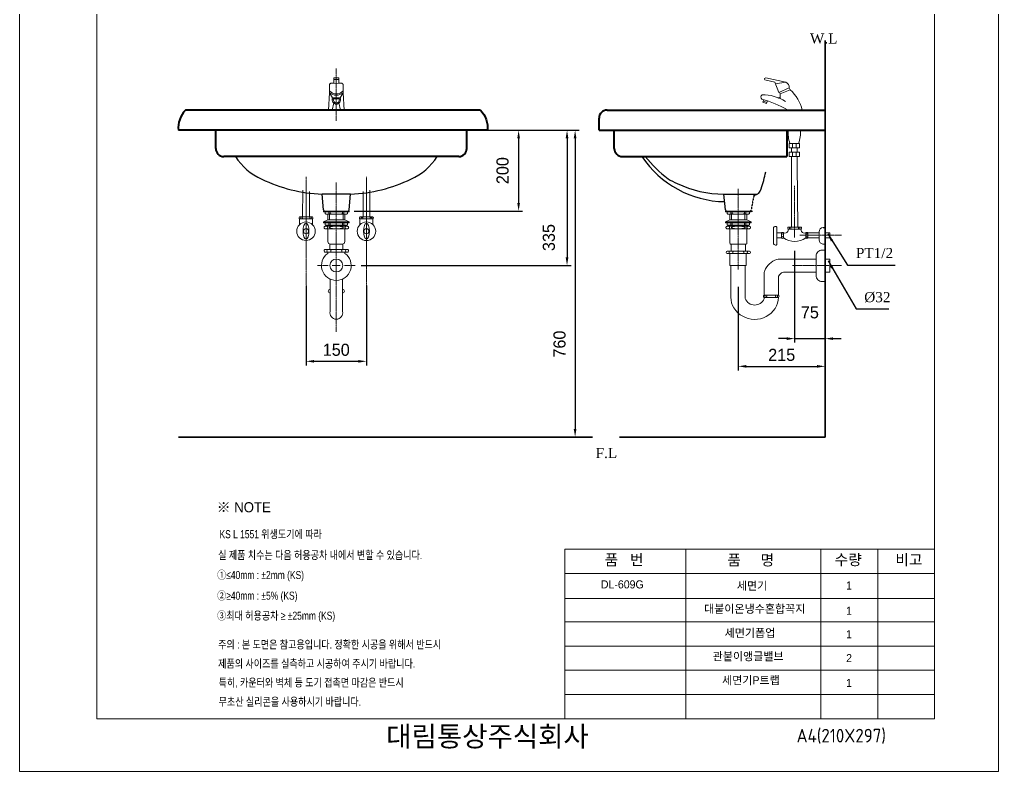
# Model space of a CAD drawing. Header units: millimetres. Extents: x 9033 to 25278, y 315 to 3859.
# Drawn here: x 16325 to 18750, y 349 to 2211 of the extents above; entities that cross this region are included whole.
import ezdxf

# ---------------------------------------------------------------- set-up
doc = ezdxf.new("R2010")
doc.units = ezdxf.units.MM
doc.header["$LTSCALE"] = 0.1
doc.linetypes.add('CENTER', pattern=[50.8, 31.75, -6.35, 6.35, -6.35])
doc.linetypes.add('HIDDEN', pattern=[9.525, 6.35, -3.175])
for name, color, linetype in [('2', 2, 'HIDDEN'), ('IN', 221, 'HIDDEN'), ('LINE', 7, 'Continuous')]:
    doc.layers.add(name, color=color, linetype=linetype)
for name, color, linetype, lineweight in [('AM_6', 2, 'Continuous', 30), ('CEN', 1, 'CENTER', 5), ('DIM', 3, 'Continuous', 15), ('OUTLINE', 11, 'Continuous', 40), ('Y', 235, 'Continuous', 35), ('YA', 160, 'Continuous', 15)]:
    doc.layers.add(name, color=color, linetype=linetype, lineweight=lineweight)
doc.styles.add('h', font='', dxfattribs={"height": 30})
doc.styles.add('MtXpl_', font='')
doc.styles.get("Standard").update_dxf_attribs({"font": 'isocp.shx', "bigfont": 'whgtxt.shx'})
doc.styles.add('STYLE2', font='dutch.ttf', dxfattribs={"height": 25})
doc.styles.add('굴림', font='', dxfattribs={"height": 3.2})
doc.styles.add('스타일1', font='txt.shx', dxfattribs={"bigfont": 'ghs.shx'})
doc.styles.add('한글', font='', dxfattribs={"height": 25})
doc.styles.get('h').set_extended_font_data('Haansoft Batang')
doc.styles.get('MtXpl_').set_extended_font_data('Gulim')
doc.styles.get('굴림').set_extended_font_data('Gulim')
doc.styles.get('한글').set_extended_font_data('Batang')
doc.dimstyles.new('SERIM', dxfattribs={"dimscale": 10, "dimtxt": 3, "dimasz": 2, "dimexe": 1, "dimexo": 1.5, "dimgap": 1, "dimtad": 1, "dimtoh": 1, "dimdec": 0, "dimdsep": 46, "dimtxsty": 'h', "dimcen": -0.3, "dimclrt": 2, "dimadec": 0, "dimazin": 0, "dimtfac": 1, "dimtdec": 0, "dimtmove": 1, "dimatfit": 3, "dimfxl": 0, "dimtolj": 1, "dimtzin": 0, "dimarcsym": 0})

# ---------------------------------------------------------------- blocks, each defined once
blk = doc.blocks.new('*D71')
at = {"layer": 'Defpoints', "color": 0}
for p in [(17034.6, 1567.7), (17184.2, 1567.7), (17184.2, 1364.6)]:
    blk.add_point(p, dxfattribs=at)
at = {"layer": 'DIM', "color": 0, "lineweight": -2}
for p, q in [((17034.6, 1552.7), (17034.6, 1354.6)), ((17184.2, 1552.7), (17184.2, 1354.6)), ((17054.6, 1364.6), (17164.2, 1364.6))]:
    blk.add_line(p, q, dxfattribs=at)
at = {"layer": 'DIM', "color": 0}
for points in [[(17054.6, 1367.9), (17054.6, 1361.3), (17034.6, 1364.6)], [(17164.2, 1367.9), (17164.2, 1361.3), (17184.2, 1364.6)]]:
    blk.add_solid(points, dxfattribs=at)
at = {"layer": 'DIM', "color": 0, "insert": (17109.4, 1393), "char_height": 30, "attachment_point": 5, "style": 'h'}
blk.add_mtext('\\A1;150', dxfattribs=at)
blk = doc.blocks.new('*D74')
at = {"layer": 'Defpoints', "color": 0}
for p in [(18320.7, 1921.9), (18105.7, 1564.1), (18320.7, 1352.1)]:
    blk.add_point(p, dxfattribs=at)
at = {"layer": 'DIM', "color": 0, "lineweight": -2}
for p, q in [((18105.7, 1549.1), (18105.7, 1342.1)), ((18125.7, 1352.1), (18300.7, 1352.1))]:
    blk.add_line(p, q, dxfattribs=at)
at = {"layer": 'DIM', "color": 0}
for points in [[(18125.7, 1355.5), (18125.7, 1348.8), (18105.7, 1352.1)], [(18300.7, 1355.5), (18300.7, 1348.8), (18320.7, 1352.1)]]:
    blk.add_solid(points, dxfattribs=at)
at = {"layer": 'DIM', "color": 0, "insert": (18213.2, 1380.4), "char_height": 30, "attachment_point": 5, "style": 'h'}
blk.add_mtext('\\A1;215', dxfattribs=at)
blk = doc.blocks.new('*D75')
at = {"layer": 'Defpoints', "color": 0}
for p in [(18320.7, 1682.7), (18245.3, 1653.1), (18320.7, 1420.8)]:
    blk.add_point(p, dxfattribs=at)
at = {"layer": 'DIM', "color": 0, "lineweight": -2}
for p, q in [((18245.3, 1638.1), (18245.3, 1410.8)), ((18225.3, 1420.8), (18205.3, 1420.8)), ((18245.3, 1420.8), (18320.7, 1420.8)), ((18340.7, 1420.8), (18360.7, 1420.8))]:
    blk.add_line(p, q, dxfattribs=at)
at = {"layer": 'DIM', "color": 0}
for points in [[(18225.3, 1424.1), (18225.3, 1417.4), (18245.3, 1420.8)], [(18340.7, 1424.1), (18340.7, 1417.4), (18320.7, 1420.8)]]:
    blk.add_solid(points, dxfattribs=at)
at = {"layer": 'DIM', "color": 0, "insert": (18283, 1485.8), "char_height": 30, "attachment_point": 5, "style": 'h'}
blk.add_mtext('\\A1;75', dxfattribs=at)
blk = doc.blocks.new('*D80')
at = {"layer": 'Defpoints', "color": 0}
for p in [(17432.9, 1936.9), (17138.5, 1736.9), (17561.3, 1736.9)]:
    blk.add_point(p, dxfattribs=at)
at = {"layer": 'DIM', "color": 0, "lineweight": -2}
for p, q in [((17447.9, 1936.9), (17571.3, 1936.9)), ((17561.3, 1916.9), (17561.3, 1756.9)), ((17153.5, 1736.9), (17571.3, 1736.9))]:
    blk.add_line(p, q, dxfattribs=at)
at = {"layer": 'DIM', "color": 0}
for points in [[(17557.9, 1916.9), (17564.6, 1916.9), (17561.3, 1936.9)], [(17557.9, 1756.9), (17564.6, 1756.9), (17561.3, 1736.9)]]:
    blk.add_solid(points, dxfattribs=at)
at = {"layer": 'DIM', "color": 0, "insert": (17521.6, 1836.9), "char_height": 30, "attachment_point": 5, "rotation": 90, "style": 'h'}
blk.add_mtext('\\A1;200', dxfattribs=at)
blk = doc.blocks.new('*D81')
at = {"layer": 'Defpoints', "color": 0}
for p in [(17432.9, 1936.9), (17156.5, 1601.9), (17681.3, 1601.9)]:
    blk.add_point(p, dxfattribs=at)
at = {"layer": 'DIM', "color": 0, "lineweight": -2}
for p, q in [((17447.9, 1936.9), (17691.3, 1936.9)), ((17681.3, 1916.9), (17681.3, 1621.9)), ((17171.5, 1601.9), (17691.3, 1601.9))]:
    blk.add_line(p, q, dxfattribs=at)
at = {"layer": 'DIM', "color": 0}
for points in [[(17677.9, 1916.9), (17684.6, 1916.9), (17681.3, 1936.9)], [(17677.9, 1621.9), (17684.6, 1621.9), (17681.3, 1601.9)]]:
    blk.add_solid(points, dxfattribs=at)
at = {"layer": 'DIM', "color": 0, "insert": (17636.3, 1671.1), "char_height": 30, "attachment_point": 5, "rotation": 90, "style": 'h'}
blk.add_mtext('\\A1;335', dxfattribs=at)
blk = doc.blocks.new('*D82')
at = {"layer": 'Defpoints', "color": 0}
for p in [(17432.9, 1936.9), (16718.2, 1176.9), (17701.3, 1176.9)]:
    blk.add_point(p, dxfattribs=at)
at = {"layer": 'DIM', "color": 0, "lineweight": -2}
for p, q in [((17447.9, 1936.9), (17711.3, 1936.9)), ((17701.3, 1916.9), (17701.3, 1196.9))]:
    blk.add_line(p, q, dxfattribs=at)
at = {"layer": 'DIM', "color": 0}
for points in [[(17697.9, 1916.9), (17704.6, 1916.9), (17701.3, 1936.9)], [(17697.9, 1196.9), (17704.6, 1196.9), (17701.3, 1176.9)]]:
    blk.add_solid(points, dxfattribs=at)
at = {"layer": 'DIM', "color": 0, "insert": (17662.8, 1407.2), "char_height": 30, "attachment_point": 5, "rotation": 90, "style": 'h'}
blk.add_mtext('\\A1;760', dxfattribs=at)

msp = doc.modelspace()

# ---------------------------------------------------------------- linework, layer by layer
msp.add_line((18315.9, 1695.7), (18320.7, 1695.7))
at = {"layer": 'CEN', "color": 0}
for p, q in [((17109.6, 1960), (17109.6, 2090.3)), ((17034.5, 1622), (17034.7, 1821.6)), ((17184.2, 1621.9), (17184.2, 1821.5)), ((17034.6, 1437.3), (17034.6, 1807.7)), ((17109.6, 1437.3), (17109.6, 1807.7)), ((17184.2, 1429.6), (17184.2, 1800.1)), ((18245.3, 1799.3), (18245.3, 1671.4)), ((18105.7, 1591.7), (18105.7, 1792.2)), ((18257.8, 1676.7), (18361, 1676.7)), ((17109.6, 1629.9), (17109.6, 1656.8)), ((17089.6, 1601.9), (17062.8, 1601.9)), ((17099.6, 1601.9), (17119.6, 1601.9)), ((17109.6, 1599.9), (17109.6, 1619.9)), ((17129.6, 1601.9), (17156.5, 1601.9)), ((17109.6, 1589.9), (17109.6, 1563.1))]:
    msp.add_line(p, q, dxfattribs=at)
msp.add_lwpolyline([(18240.3, 1601.9), (18361.9, 1601.9)], dxfattribs=at)
at = {"layer": 'DIM', "color": 0}
for p, q in [((17675.6, 899.3), (18592.1, 899.3)), ((17975.8, 899.3), (17975.8, 479.3)), ((18310, 899.3), (18310, 479.3)), ((18451, 899.3), (18451, 479.3)), ((17675.6, 839.3), (18592.1, 839.3)), ((17675.6, 777.5), (18592.1, 777.5)), ((17675.6, 719.3), (18592.1, 719.3)), ((17675.6, 659.3), (18592.1, 659.3)), ((17675.6, 599.3), (18592.1, 599.3))]:
    msp.add_line(p, q, dxfattribs=at)
at = {"layer": 'IN', "color": 0}
msp.add_arc((18865, 1616.7), 737.8, 167.5711, 170.4112, dxfattribs=at)
at = {"layer": 'LINE', "color": 0}
for p, q in [((17077.8, 1739.6), (17074.3, 1778.9)), ((17141.4, 1739.6), (17145, 1778.9)), ((18073.9, 1739.6), (18069.7, 1778.9)), ((18069.7, 1778.9), (18153.4, 1778.9)), ((17080.8, 1736.9), (17138.5, 1736.9)), ((18131, 1736.9), (18141, 1736.9))]:
    msp.add_line(p, q, dxfattribs=at)
at = {"layer": 'LINE'}
msp.add_line((17145, 1778.9), (17074.3, 1778.9), dxfattribs=at)
at = {"layer": 'LINE', "color": 0}
for centre, radius, start, end in [((16985.7, 1953.1), 150, 212.7843, 245.9595), ((17233.5, 1953.1), 150, 294.0405, 327.2157), ((18075.5, 2010.4), 250.3, 213.5869, 269.1236), ((18130.7, 2079.7), 329.7, 219.0677, 232.85), ((17582.3, 1969), 606.7, 343.0574, 347.1125), ((17086.4, 2147), 368.3, 243.9388, 268.1026), ((17132.8, 2147), 368.3, 271.8974, 296.0612), ((18007.3, 1934.7), 140, 237.2636, 247.6973), ((18070.1, 2047.8), 268.9, 244.4729, 269.9154), ((18141.1, 1797.4), 22.2, 278.8236, 346.3072), ((17080.8, 1739.9), 3, 186.3402, 270), ((17138.5, 1739.9), 3, 270, 353.6598), ((18076.9, 1739.9), 3, 186.3402, 270), ((18134.5, 1739.9), 3, 270, 353.6598)]:
    msp.add_arc(centre, radius, start, end, dxfattribs=at)
at = {"layer": 'OUTLINE', "color": 0}
for p, q in [((17466.8, 1986.9), (16735.6, 1986.9)), ((17760.5, 1936.9), (17760.5, 1966.9)), ((17780.5, 1986.9), (18320.7, 1986.9)), ((17484.1, 1936.9), (16718.2, 1936.9)), ((16810.7, 1891.9), (16810.7, 1936.9)), ((17432.9, 1891.9), (17432.9, 1936.9)), ((17760.5, 1936.9), (18320.7, 1936.9)), ((17798.4, 1891.9), (17798.4, 1936.9)), ((18225.5, 1936.9), (18225.5, 1871.9)), ((17412.9, 1871.9), (16830.7, 1871.9)), ((17818.4, 1871.9), (18225.5, 1871.9))]:
    msp.add_line(p, q, dxfattribs=at)
for points in [[(16735.6, 1986.9, 0.217742), (16718.2, 1936.9, 0.217742)], [(17466.8, 1986.9, -0.217742), (17484.1, 1936.9, -0.217742)]]:
    msp.add_lwpolyline(points, format="xyb", dxfattribs=at)
for centre, start, end in [((17780.5, 1966.9), 90, 180), ((16830.7, 1891.9), 180, 270), ((17412.9, 1891.9), 270, 0), ((17818.4, 1891.9), 180, 270)]:
    msp.add_arc(centre, 20, start, end, dxfattribs=at)
at = {"layer": 'Y', "color": 0}
for p, q in [((18320.7, 1176.9), (18320.7, 2158.9)), ((17744.7, 1176.9), (16718.2, 1176.9)), ((18320.7, 1176.9), (17811.6, 1176.9))]:
    msp.add_line(p, q, dxfattribs=at)
at = {"layer": 'YA', "color": 7}
for p, q in [((18592.1, 3659.3), (18592.1, 479.3)), ((16516.1, 479.3), (16516.1, 2589.1)), ((17675.6, 479.3), (17675.6, 899.3)), ((16516.1, 757.8), (16516.1, 671.3)), ((17675.6, 539.3), (18592.1, 539.3)), ((16516.1, 479.3), (18592.1, 479.3))]:
    msp.add_line(p, q, dxfattribs=at)
at = {"layer": 'YA', "color": 0}
for p, q in [((17103.5, 2065.9), (17103.5, 2053.1)), ((17115.8, 2062.9), (17103.5, 2062.9)), ((17114.8, 2066.9), (17104.5, 2066.9)), ((17115.8, 2053.1), (17115.8, 2065.9)), ((17093, 2050.2), (17093, 2029.9)), ((17126.2, 2029.9), (17126.2, 2050.2)), ((18231.8, 2041.8), (18234.4, 2037.3)), ((17093, 2029.9), (17090.2, 1986.9)), ((17100.1, 2017), (17093, 2029.9)), ((17119.1, 2017), (17100.1, 2017)), ((17117.2, 2014.5), (17102.1, 2014.5)), ((17119.1, 2017), (17126.2, 2029.9)), ((17126.2, 2029.9), (17129.1, 1986.9)), ((18207.7, 2030.9), (18209.8, 2027.1)), ((17099.2, 1986.9), (17103, 2004.6)), ((17120.1, 1986.9), (17116.2, 2004.6)), ((18167.8, 2009), (18176.8, 2005.9)), ((18237.3, 1893.5), (18237.3, 1882.3)), ((18239.6, 1904), (18239.6, 1893.5)), ((18248.9, 1904), (18248.9, 1893.5)), ((18251.3, 1893.5), (18251.3, 1882.3)), ((18237.3, 1871.7), (18237.3, 1850.9)), ((18239.6, 1882.3), (18239.6, 1871.7)), ((18248.9, 1882.3), (18248.9, 1871.7)), ((18251.3, 1871.7), (18251.3, 1850.9)), ((18237.8, 1696.9), (18237.3, 1850.9)), ((18252.8, 1696.9), (18251.3, 1850.9)), ((18320.7, 1826), (18320.7, 1711.1)), ((17026.1, 1722.3), (17026.2, 1788.7)), ((17043, 1722.3), (17043.1, 1785.1)), ((17175.8, 1722.2), (17175.8, 1785.1)), ((17192.7, 1722.2), (17192.7, 1788.7)), ((17050.6, 1722.3), (17018.6, 1722.3)), ((17134.3, 1729.3), (17085, 1729.3)), ((17088.7, 1729.3), (17088.7, 1714.9)), ((17091.1, 1734.9), (17091.1, 1729.5)), ((17093, 1729.7), (17093, 1714.9)), ((17094.3, 1729.9), (17094.3, 1734.9)), ((17124.9, 1729.9), (17124.9, 1734.9)), ((17126.3, 1729.7), (17126.3, 1714.9)), ((17128.2, 1734.9), (17128.2, 1729.5)), ((17130.6, 1729.3), (17130.6, 1714.9)), ((17168.2, 1722.2), (17200.2, 1722.2)), ((18080.9, 1729.3), (18130.2, 1729.3)), ((18084.6, 1729.3), (18084.6, 1714.9)), ((18087, 1734.9), (18087, 1729.5)), ((18088.9, 1729.7), (18088.9, 1714.9)), ((18090.2, 1729.9), (18090.2, 1734.9)), ((18120.8, 1729.9), (18120.8, 1734.9)), ((18122.2, 1729.7), (18122.2, 1714.9)), ((18124.1, 1734.9), (18124.1, 1729.5)), ((18126.5, 1729.3), (18126.5, 1714.9)), ((17018.6, 1717.5), (17050.6, 1717.5)), ((17134.3, 1701.7), (17085, 1701.7)), ((17088.7, 1701.7), (17088.7, 1699.2)), ((17091.1, 1707.4), (17091.1, 1702)), ((17093, 1701.7), (17093, 1699.2)), ((17094.3, 1702.4), (17094.3, 1707.4)), ((17124.9, 1702.4), (17124.9, 1707.4)), ((17126.3, 1701.7), (17126.3, 1699.2)), ((17128.2, 1707.4), (17128.2, 1702)), ((17130.6, 1701.7), (17130.6, 1699.2)), ((17200.2, 1717.4), (17168.2, 1717.4)), ((18080.9, 1701.7), (18130.2, 1701.7)), ((18084.6, 1701.7), (18084.6, 1699.2)), ((18087, 1707.4), (18087, 1702)), ((18088.9, 1701.7), (18088.9, 1699.2)), ((18090.2, 1702.4), (18090.2, 1707.4)), ((18120.8, 1702.4), (18120.8, 1707.4)), ((18122.2, 1701.7), (18122.2, 1699.2)), ((18124.1, 1707.4), (18124.1, 1702)), ((18126.5, 1701.7), (18126.5, 1699.2)), ((18320.7, 1665.1), (18320.7, 1705.7)), ((17088.6, 1661), (17088.6, 1692.8)), ((17130.6, 1692.8), (17130.6, 1661)), ((18084.5, 1693), (18084.5, 1657)), ((18127, 1693), (18127, 1671.9)), ((18212.7, 1682.7), (18201.4, 1682.7)), ((18272.8, 1682.7), (18305.9, 1682.7)), ((18305.9, 1665.1), (18305.9, 1685.7)), ((18320.7, 1682.7), (18332.5, 1682.7)), ((18332.5, 1670.5), (18332.5, 1682.7)), ((17125.8, 1655), (17093.4, 1655)), ((17093.4, 1655), (17093.4, 1641.2)), ((17125.8, 1655), (17125.8, 1641.2)), ((18086.5, 1655), (18125, 1655)), ((18088.3, 1655), (18088.3, 1637.3)), ((18127, 1657), (18127, 1671.9)), ((18201.4, 1670.6), (18212.7, 1670.6)), ((18272.8, 1670.5), (18305.9, 1670.5)), ((18320.7, 1655.1), (18315.2, 1655.1)), ((18320.7, 1670.5), (18332.5, 1670.5)), ((18320.7, 1572.3), (18320.7, 1650.1)), ((18332.5, 1585.4), (18332.5, 1617.8)), ((18169.4, 1528.3), (18204.9, 1528.3))]:
    msp.add_line(p, q, dxfattribs=at)
msp.add_lwpolyline([(16324.7, 348.8), (18750.2, 348.8), (18750.2, 3779.2), (16324.7, 3779.2)], close=True, dxfattribs=at)
for points in [[(18197.5, 2052.1), (18223.5, 2056.1), (18173.7, 2066.5, 0.622672), (18171.2, 2061.7), (18196, 2056.3), (18205.8, 2030.1), (18231.8, 2041.8, 0.283386), (18223.5, 2056.1)], [(18227.2, 1987.1, 0.072721), (18164.3, 2013.7, -0.58938), (18164.8, 2024.6, -0.158922), (18222.2, 2007.8)], [(18264.2, 1986.9, 0.137946), (18234.4, 2037.3), (18209.8, 2027.1), (18209.3, 2015.2)], [(17018.6, 1703.6), (17018.6, 1717.5, -0.469828), (17018.6, 1722.3)], [(17050.6, 1703.5), (17050.6, 1717.5, 0.469828), (17050.6, 1722.3)], [(17082, 1734.9), (17082, 1730.7), (17082, 1730.6), (17082, 1730.6), (17082, 1730.5), (17082.1, 1730.4), (17082.2, 1730.2), (17082.3, 1730.1), (17082.5, 1729.9), (17082.7, 1729.8), (17082.9, 1729.7), (17083.3, 1729.5), (17083.9, 1729.4), (17084.4, 1729.3), (17085, 1729.3, 0.046901), (17094.3, 1729.9, 0.022789), (17099.9, 1729.3)], [(17137.3, 1734.9), (17137.3, 1730.7), (17137.3, 1730.6), (17137.3, 1730.6), (17137.2, 1730.5), (17137.2, 1730.4), (17137.1, 1730.2), (17136.9, 1730.1), (17136.8, 1729.9), (17136.6, 1729.8), (17136.4, 1729.7), (17135.9, 1729.5), (17135.4, 1729.4), (17134.8, 1729.3), (17134.3, 1729.3, -0.046901), (17124.9, 1729.9, -0.022789), (17119.3, 1729.3)], [(17168.2, 1703.5), (17168.2, 1717.4, -0.469828), (17168.2, 1722.2)], [(17200.2, 1703.5), (17200.2, 1717.4, 0.469828), (17200.2, 1722.2)], [(18077.9, 1734.9), (18077.9, 1730.7), (18077.9, 1730.6), (18077.9, 1730.6), (18077.9, 1730.5), (18078, 1730.4), (18078.1, 1730.2), (18078.2, 1730.1), (18078.4, 1729.9), (18078.6, 1729.8), (18078.8, 1729.7), (18079.2, 1729.5), (18079.8, 1729.4), (18080.3, 1729.3), (18080.9, 1729.3, 0.046901), (18090.2, 1729.9, 0.022789), (18095.8, 1729.3)], [(18133.2, 1734.9), (18133.2, 1730.7), (18133.2, 1730.6), (18133.2, 1730.6), (18133.1, 1730.5), (18133.1, 1730.4), (18133, 1730.2), (18132.8, 1730.1), (18132.7, 1729.9), (18132.5, 1729.8), (18132.3, 1729.7), (18131.8, 1729.5), (18131.3, 1729.4), (18130.7, 1729.3), (18130.2, 1729.3, -0.046901), (18120.8, 1729.9, -0.022789), (18115.2, 1729.3)], [(17082, 1699.2), (17081.4, 1698.9), (17080.8, 1698.6), (17080.3, 1698.2), (17079.8, 1697.8), (17079.5, 1697.3), (17079.4, 1697.1), (17079.3, 1696.9), (17079.2, 1696.7), (17079.1, 1696.4), (17079.1, 1696.2), (17079.1, 1696), (17079.1, 1695.8), (17079.1, 1695.6), (17079.2, 1695.3), (17079.3, 1695.1), (17079.4, 1694.9), (17079.5, 1694.7), (17079.8, 1694.2), (17080.3, 1693.8), (17080.8, 1693.4), (17081.4, 1693.1), (17082, 1692.8), (17109.6, 1692.8, -0.019642), (17102.7, 1693.1, -0.053716), (17093.6, 1695), (17093.4, 1695.1), (17093.2, 1695.2), (17093.1, 1695.3), (17093, 1695.4), (17092.8, 1695.6), (17092.8, 1695.6), (17092.8, 1695.7), (17092.8, 1695.8), (17092.7, 1695.9), (17092.7, 1695.9), (17092.7, 1696), (17092.7, 1696.1), (17092.7, 1696.1), (17092.8, 1696.2), (17092.8, 1696.3), (17092.8, 1696.4), (17092.8, 1696.4), (17093, 1696.6), (17093.1, 1696.7), (17093.2, 1696.8), (17093.4, 1696.9), (17093.6, 1697, -0.029266), (17102.7, 1699, -0.019642), (17109.6, 1699.2), (17082, 1699.2)], [(17082, 1707.4), (17082, 1703.2), (17082, 1703.1), (17082, 1703), (17082, 1703), (17082.1, 1702.8), (17082.2, 1702.7), (17082.3, 1702.6), (17082.5, 1702.4), (17082.7, 1702.3), (17082.9, 1702.2), (17083.3, 1702), (17083.9, 1701.8), (17084.4, 1701.8), (17085, 1701.7, 0.046901), (17094.3, 1702.4, 0.022789), (17099.9, 1701.7)], [(17137.3, 1699.2), (17137.9, 1698.9), (17138.5, 1698.6), (17139, 1698.2), (17139.4, 1697.8), (17139.8, 1697.3), (17139.9, 1697.1), (17140, 1696.9), (17140.1, 1696.7), (17140.1, 1696.4), (17140.2, 1696.2), (17140.2, 1696), (17140.2, 1695.8), (17140.1, 1695.6), (17140.1, 1695.3), (17140, 1695.1), (17139.9, 1694.9), (17139.8, 1694.7), (17139.4, 1694.2), (17139, 1693.8), (17138.5, 1693.4), (17137.9, 1693.1), (17137.3, 1692.8), (17109.6, 1692.8, 0.019642), (17116.5, 1693.1, 0.053716), (17125.7, 1695), (17125.9, 1695.1), (17126, 1695.2), (17126.2, 1695.3), (17126.3, 1695.4), (17126.4, 1695.6), (17126.5, 1695.6), (17126.5, 1695.7), (17126.5, 1695.8), (17126.5, 1695.9), (17126.5, 1695.9), (17126.6, 1696), (17126.5, 1696.1), (17126.5, 1696.1), (17126.5, 1696.2), (17126.5, 1696.3), (17126.5, 1696.4), (17126.4, 1696.4), (17126.3, 1696.6), (17126.2, 1696.7), (17126, 1696.8), (17125.9, 1696.9), (17125.7, 1697, 0.029266), (17116.5, 1699, 0.019642), (17109.6, 1699.2), (17137.3, 1699.2)], [(17137.3, 1707.4), (17137.3, 1703.2), (17137.3, 1703.1), (17137.3, 1703), (17137.2, 1703), (17137.2, 1702.8), (17137.1, 1702.7), (17136.9, 1702.6), (17136.8, 1702.4), (17136.6, 1702.3), (17136.4, 1702.2), (17135.9, 1702), (17135.4, 1701.8), (17134.8, 1701.8), (17134.3, 1701.7, -0.046901), (17124.9, 1702.4, -0.022789), (17119.3, 1701.7)], [(18077.9, 1699.2), (18105.5, 1699.2, 0.019642), (18098.6, 1699, 0.029266), (18089.5, 1697), (18089.3, 1696.9), (18089.1, 1696.8), (18089, 1696.7), (18088.9, 1696.6), (18088.7, 1696.4), (18088.7, 1696.4), (18088.7, 1696.3), (18088.6, 1696.2), (18088.6, 1696.1), (18088.6, 1696.1), (18088.6, 1696), (18088.6, 1695.9), (18088.6, 1695.9), (18088.6, 1695.8), (18088.7, 1695.7), (18088.7, 1695.6), (18088.7, 1695.6), (18088.9, 1695.4), (18089, 1695.3), (18089.1, 1695.2), (18089.3, 1695.1), (18089.5, 1695, 0.053716), (18098.6, 1693.1, 0.039165), (18112.4, 1693.1, 0.053716), (18121.6, 1695), (18121.8, 1695.1), (18121.9, 1695.2), (18122.1, 1695.3), (18122.2, 1695.4), (18122.3, 1695.6), (18122.4, 1695.6), (18122.4, 1695.7), (18122.4, 1695.8), (18122.4, 1695.9), (18122.4, 1695.9), (18122.5, 1696), (18122.4, 1696.1), (18122.4, 1696.1), (18122.4, 1696.2), (18122.4, 1696.3), (18122.4, 1696.4), (18122.3, 1696.4), (18122.2, 1696.6), (18122.1, 1696.7), (18121.9, 1696.8), (18121.8, 1696.9), (18121.6, 1697, 0.029266), (18112.4, 1699, 0.019642), (18105.5, 1699.2), (18133.2, 1699.2), (18133.8, 1698.9), (18134.4, 1698.6), (18134.9, 1698.2), (18135.3, 1697.8), (18135.7, 1697.3), (18135.8, 1697.1), (18135.9, 1696.9), (18136, 1696.7), (18136, 1696.4), (18136.1, 1696.2), (18136.1, 1696), (18136.1, 1695.8), (18136, 1695.6), (18136, 1695.3), (18135.9, 1695.1), (18135.8, 1694.9), (18135.7, 1694.7), (18135.3, 1694.2), (18134.9, 1693.8), (18134.4, 1693.4), (18133.8, 1693.1), (18133.2, 1692.8), (18077.9, 1692.8), (18077.3, 1693.1), (18076.7, 1693.4), (18076.2, 1693.8), (18075.7, 1694.2), (18075.4, 1694.7), (18075.3, 1694.9), (18075.2, 1695.1), (18075.1, 1695.3), (18075, 1695.6), (18075, 1695.8), (18075, 1696), (18075, 1696.2), (18075, 1696.4), (18075.1, 1696.7), (18075.2, 1696.9), (18075.3, 1697.1), (18075.4, 1697.3), (18075.7, 1697.8), (18076.2, 1698.2), (18076.7, 1698.6), (18077.3, 1698.9), (18077.9, 1699.2)], [(18077.9, 1707.4), (18077.9, 1703.2), (18077.9, 1703.1), (18077.9, 1703), (18077.9, 1703), (18078, 1702.8), (18078.1, 1702.7), (18078.2, 1702.6), (18078.4, 1702.4), (18078.6, 1702.3), (18078.8, 1702.2), (18079.2, 1702), (18079.8, 1701.8), (18080.3, 1701.8), (18080.9, 1701.7, 0.046901), (18090.2, 1702.4, 0.022789), (18095.8, 1701.7)], [(18133.2, 1707.4), (18133.2, 1703.2), (18133.2, 1703.1), (18133.2, 1703), (18133.1, 1703), (18133.1, 1702.8), (18133, 1702.7), (18132.8, 1702.6), (18132.7, 1702.4), (18132.5, 1702.3), (18132.3, 1702.2), (18131.8, 1702), (18131.3, 1701.8), (18130.7, 1701.8), (18130.2, 1701.7, -0.046901), (18120.8, 1702.4, -0.022789), (18115.2, 1701.7)], [(18198.4, 1652.4), (18197.8, 1652.4, -0.414214), (18192.8, 1657.4), (18192.8, 1693.8, -0.414214), (18197.8, 1698.8), (18198.4, 1698.8, -0.414214), (18201.4, 1695.8), (18201.4, 1655.4, -0.414214), (18198.4, 1652.4)], [(18229.3, 1692.1), (18229.3, 1687.9, -0.415429), (18217.7, 1682.7), (18217.7, 1670.5, -0.535533), (18212.7, 1670.5), (18212.7, 1682.7, -0.535533), (18217.7, 1682.7)], [(18261.3, 1692.1), (18261.3, 1687.9, 0.415429), (18272.8, 1682.7), (18272.8, 1670.5, -0.33358), (18217.7, 1670.5)], [(18229.3, 1696.9, 0.469828), (18229.3, 1692.1), (18261.3, 1692.1, 0.469828), (18261.3, 1696.9), (18229.3, 1696.9)], [(18272.8, 1682.7, -0.535533), (18277.8, 1682.7), (18277.8, 1670.5, -0.535533), (18272.8, 1670.5)], [(18123.3, 1655), (18123.3, 1637.3), (18077.7, 1637.3, 0.714985), (18077.7, 1631.6), (18133.7, 1631.6, 0.714985), (18133.7, 1637.3), (18088.1, 1637.3)], [(17088.6, 1634.7), (17088.4, 1632, 3.158162), (17130.8, 1632), (17130.7, 1634.7)], [(17081.5, 1634.7, -0.504878), (17080.9, 1641.2), (17138.3, 1641.2, -0.504878), (17137.8, 1634.7), (17081.5, 1634.7)], [(18320.7, 1640.1), (18313.5, 1640.1, 0.414214), (18298.5, 1625.1), (18298.5, 1577.3, 0.414214), (18313.5, 1562.3), (18320.9, 1562.3)], [(18087.2, 1601.6), (18087.2, 1523.3, 0.141029), (18094.9, 1496.7, 0.546284), (18196.7, 1495.7, 0.145259), (18204.9, 1522.9, 0.145259)], [(18122.7, 1601.6), (18122.7, 1520, 0.686334), (18169.4, 1519.7), (18169.4, 1522.9)], [(18204.9, 1528.3, -0.596974), (18204.9, 1522.9), (18169.4, 1522.9, -0.613413), (18169.4, 1528.2), (18169.4, 1581.3, -0.102097), (18171.1, 1589.3, -0.21209), (18200.9, 1616.8, -0.082146), (18207.4, 1617.9), (18298.5, 1617.9)], [(18298.5, 1585.4), (18217.5, 1585.4, 0.377522), (18204.9, 1569.7)], [(17125, 1568.4), (17125, 1488.2, -0.481198), (17109.6, 1468.7, -0.481198), (17094.3, 1488.2), (17094.3, 1568.4)]]:
    msp.add_lwpolyline(points, format="xyb", dxfattribs=at)
for points in [[(18169.1, 2012.4), (18166.7, 2006.3), (18175.7, 2002.8), (18178.2, 2009.6)], [(18231.4, 1904), (18231.4, 1893.5), (18257.2, 1893.5), (18257.2, 1904), (18231.4, 1904)], [(18231.4, 1882.3), (18257.2, 1882.3), (18257.2, 1871.7), (18231.4, 1871.7), (18231.4, 1882.3)], [(17109.6, 1736.9), (17141.3, 1736.9), (17141.3, 1734.9), (17078, 1734.9), (17078, 1736.9), (17109.6, 1736.9)], [(18105.5, 1736.9), (18073.9, 1736.9), (18073.9, 1734.9), (18137.2, 1734.9), (18137.2, 1736.9), (18105.5, 1736.9)], [(17141.3, 1710.1), (17130.6, 1714.9), (17088.7, 1714.9), (17078, 1710.1)], [(17141.3, 1709.4), (17141.3, 1710.1), (17078, 1710.1), (17078, 1709.4)], [(17109.6, 1709.4), (17141.3, 1709.4), (17141.3, 1707.4), (17078, 1707.4), (17078, 1709.4), (17109.6, 1709.4)], [(17086, 1692.8), (17086.9, 1693.5), (17087.3, 1693.9), (17087.6, 1694.3), (17087.9, 1694.7), (17088.1, 1695.1), (17088.2, 1695.6), (17088.2, 1696), (17088.2, 1696.5), (17088.1, 1696.9), (17087.9, 1697.3), (17087.6, 1697.8), (17087.3, 1698.2), (17086.9, 1698.5), (17086, 1699.2)], [(17133.3, 1692.8), (17132.3, 1693.5), (17132, 1693.9), (17131.6, 1694.3), (17131.4, 1694.7), (17131.2, 1695.1), (17131.1, 1695.6), (17131, 1696), (17131.1, 1696.5), (17131.2, 1696.9), (17131.4, 1697.3), (17131.6, 1697.8), (17132, 1698.2), (17132.3, 1698.5), (17133.3, 1699.2)], [(18073.9, 1710.1), (18084.6, 1714.9), (18126.5, 1714.9), (18137.2, 1710.1)], [(18073.9, 1709.4), (18073.9, 1710.1), (18137.2, 1710.1), (18137.2, 1709.4)], [(18105.5, 1709.4), (18073.9, 1709.4), (18073.9, 1707.4), (18137.2, 1707.4), (18137.2, 1709.4), (18105.5, 1709.4)], [(18081.9, 1692.8), (18082.8, 1693.5), (18083.2, 1693.9), (18083.5, 1694.3), (18083.8, 1694.7), (18084, 1695.1), (18084.1, 1695.6), (18084.1, 1696), (18084.1, 1696.5), (18084, 1696.9), (18083.8, 1697.3), (18083.5, 1697.8), (18083.2, 1698.2), (18082.8, 1698.5), (18081.9, 1699.2)], [(18129.2, 1692.8), (18128.2, 1693.5), (18127.9, 1693.9), (18127.5, 1694.3), (18127.3, 1694.7), (18127.1, 1695.1), (18127, 1695.6), (18126.9, 1696), (18127, 1696.5), (18127.1, 1696.9), (18127.3, 1697.3), (18127.5, 1697.8), (18127.9, 1698.2), (18128.2, 1698.5), (18129.2, 1699.2)], [(18084.5, 1631.6), (18084.5, 1601.6), (18125.4, 1601.6), (18125.4, 1631.6)], [(18320.7, 1617.8), (18332.5, 1617.8)], [(18332.5, 1585.4), (18320.7, 1585.4)], [(18204.9, 1571), (18204.9, 1528.3)]]:
    msp.add_lwpolyline(points, dxfattribs=at)
for centre, radius in [((17034.5, 1686.8), 23), ((17184.2, 1686.7), 23), ((17034.5, 1686.8), 6.25), ((17184.2, 1686.7), 6.25), ((17109.6, 1601.9), 16)]:
    msp.add_circle(centre, radius, dxfattribs=at)
for centre, radius, start, end in [((17104.5, 2065.9), 1, 90, 180), ((17114.8, 2065.9), 1, 0, 90), ((17096, 2050.2), 3, 88.831, 180), ((17109.6, 2716.6), 663.5, 268.831, 271.169), ((17123.2, 2050.2), 3, 0, 91.169), ((17109.5, 2048.4), 21.4, 219.792, 270.454), ((17109.5, 2048.4), 24.7, 228.3389, 270.3927), ((17111.7, 2013.2), 12.2, 161.6487, 261.17), ((17111.7, 2013.2), 9.66, 172.0928, 258.8593), ((17107.6, 2013.2), 12.2, 278.83, 18.3513), ((17107.6, 2013.2), 9.66, 281.1407, 7.9072), ((17109.8, 2048.4), 21.4, 269.546, 320.208), ((17109.8, 2048.4), 24.7, 269.6073, 311.6611), ((18206, 2020.2), 3.63, 221.5835, 14.3905), ((18308.5, 1930.3), 79.5, 175.2095, 199.2595), ((18180.1, 1930.3), 79.5, 340.7405, 4.7905), ((17018.8, 1719.9), 3.06, 309.0561, 52.7557), ((17027.6, 1719.9), 2.65, 115.0675, 244.8269), ((17041.6, 1719.9), 2.65, 295.0675, 64.8269), ((17050.4, 1719.9), 3.06, 127.1386, 230.8383), ((17168.5, 1719.8), 3.06, 309.1089, 52.8086), ((17177.2, 1719.8), 2.65, 115.1203, 244.8797), ((17191.3, 1719.8), 2.65, 295.1203, 64.8797), ((17200, 1719.8), 3.06, 127.1914, 230.8911), ((18215.3, 1682.8), 2.94, 207.9144, 324.2852), ((18229.5, 1694.5), 3.06, 309.1089, 52.8086), ((18238.3, 1694.5), 2.65, 115.1203, 244.8797), ((18252.3, 1694.5), 2.65, 295.1203, 64.8797), ((18261.1, 1694.5), 3.06, 127.1914, 230.8911), ((18275.2, 1682.8), 2.94, 215.7148, 332.0856), ((18315.9, 1685.7), 10, 90, 180), ((17094.6, 1661), 6, 180, 270), ((17124.6, 1661), 6, 270, 360), ((18086.5, 1657), 2, 180, 270), ((18125, 1657), 2, 270, 0), ((18215.3, 1670.5), 2.94, 35.7148, 152.0856), ((18275.2, 1670.5), 2.94, 27.9144, 144.2852), ((18315.9, 1665.1), 10, 180, 266.0571), ((17082.5, 1637.9), 4.19, 309.7652, 52.2211), ((17100, 1638), 4.07, 126.757, 233.243), ((17119.3, 1638), 4.07, 306.757, 53.243), ((17136.7, 1637.9), 4.19, 127.7789, 230.2348), ((18080, 1634.4), 3.41, 306.2318, 58.3731), ((18095.1, 1634.4), 3.19, 117.3427, 242.6573), ((18116.3, 1634.4), 3.19, 297.3427, 62.6573), ((18131.4, 1634.4), 3.41, 121.6269, 233.7682), ((17094.3, 1538.3), 4.71, 90, 270), ((17125, 1538.3), 4.71, 270, 90), ((18168.7, 1525.6), 3.23, 302.9473, 57.0521), ((18178.8, 1525.5), 2.95, 116.949, 243.051), ((18195.5, 1525.5), 2.95, 296.949, 63.051), ((18205.6, 1525.6), 3.23, 122.9479, 237.0527)]:
    msp.add_arc(centre, radius, start, end, dxfattribs=at)
at = {"layer": 'YA', "color": 0, "extrusion": (0, 0, -1)}
msp.add_ellipse((17034.5, 1686.8), major_axis=(0, 19.7), ratio=0.37365, dxfattribs=at)
at = {"layer": 'YA', "color": 0}
msp.add_ellipse((17184.2, 1686.7), major_axis=(0, 19.7), ratio=0.37365, dxfattribs=at)

# ---------------------------------------------------------------- texts
at = {"color": 3, "style": '굴림', "width": 0.8}
for s, p in [('KS L 1551 위생도기에 따라', (16820.1, 926.4)), ('실 제품 치수는 다음 허용공차 내에서 변할 수 있습니다.', (16816.7, 874.7)), ('①≤40mm : ±2mm (KS)', (16814.4, 825.3)), ('②≥40mm : ±5%%% (KS)', (16814.4, 774.1)), ('③최대 허용공차 ≥ ±25mm (KS)', (16814.4, 724.6))]:
    msp.add_text(s, height=20, dxfattribs=at).set_placement(p)
at = {"color": 1, "style": '굴림', "width": 0.8}
for s, p in [('주의 : 본 도면은 참고용입니다. 정확한 시공을 위해서 반드시', (16816.7, 653.1)), ('제품의 사이즈를 실측하고 시공하여 주시기 바랍니다.', (16816.7, 605.7)), ('특히, 카운터와 벽체 등 도기 접촉면 마감은 반드시', (16817.9, 558.8)), ('무초산 실리콘을 사용하시기 바랍니다.', (16817.9, 511.4))]:
    msp.add_text(s, height=20, dxfattribs=at).set_placement(p)
at = {"layer": '2', "style": 'MtXpl_'}
msp.add_text('※ NOTE', height=25, dxfattribs=at).set_placement((16813.3, 990.7))
at = {"layer": 'AM_6', "color": 0, "char_height": 25, "attachment_point": 1, "style": 'STYLE2'}
for s, insert, width in [('W.L', (18283.2, 2176.7), 89.778), ('F.L', (17752, 1150), 73.746)]:
    msp.add_mtext(s, dxfattribs=dict(at, insert=insert, width=width))
at = {"layer": 'AM_6', "color": 0, "char_height": 25, "attachment_point": 1, "style": '한글'}
for s, insert in [('PT1/2', (18397.1, 1645.4)), ('Ø32', (18417.7, 1536.1))]:
    msp.add_mtext(s, dxfattribs=dict(at, insert=insert))
at = {"layer": 'DIM', "color": 0, "attachment_point": 1, "style": '스타일1'}
for s, insert, char_height in [('{\\fGulim|b0|i0|c129|p50;품   번}', (17774.6, 886.3), 26.746), ('{\\fGulim|b0|i0|c129|p50;품     명}', (18078.6, 885.8), 26.746), ('{\\fGulim|b0|i0|c129|p50;수량}', (18344.5, 886.5), 26.746), ('{\\fGulim|b0|i0|c129|p50;비고}', (18494.8, 886.8), 26.746), ('{\\fGulim|b0|i0|c129|p50;1\\P}', (18372.8, 819.4), 20), ('{\\fGulim|b0|i0|c129|p50;1\\P}', (18372.8, 756.8), 20), ('{\\fGulim|b0|i0|c129|p50;1\\P}', (18372.8, 698.6), 20), ('{\\fGulim|b0|i0|c129|p50;2\\P}', (18372.8, 639.5), 20), ('{\\fGulim|b0|i0|c129|p50;1\\P}', (18372.8, 578.1), 20)]:
    msp.add_mtext(s, dxfattribs=dict(at, insert=insert, char_height=char_height))
for s, insert, char_height, width in [('{\\fGulim|b0|i0|c129|p50;DL-609G}', (17765.1, 822.1), 20, 147), ('{\\fGulim|b0|i0|c129|p50;세면기}', (18102, 818.5), 20, 147), ('{\\fGulim|b0|i0|c129|p50;대붙이온냉수혼합꼭지}', (18020.8, 761.5), 20, 290), ('{\\fGulim|b0|i0|c129|p50;세면기폽업}', (18071.9, 701.6), 20, 315), ('{\\fGulim|b0|i0|c129|p50;관붙이앵글밸브}', (18042.3, 643.8), 20, 212), ('{\\fGulim|b0|i0|c129|p50;세면기P트랩}', (18065.4, 584.6), 20, 212), ('{\\fGulim|b0|i0|c129|p50;       대림통상주식회사\\P}', (17106, 460.5), 50, 1090)]:
    msp.add_mtext(s, dxfattribs=dict(at, insert=insert, char_height=char_height, width=width))
at = {"layer": 'YA', "color": 7}
msp.add_text('A4(210X297)', height=33.819, dxfattribs=at).set_placement((18250, 420.5))

# ---------------------------------------------------------------- dimensions: what is measured, and where the dimension line sits
at = {"layer": 'DIM', "color": 0}
for base, p2, override, picture, middle in [((17701.3, 1176.9), (16718.2, 1176.9), {"dimtxt": 5, "dimgap": 5, "dimtxsty": 'h', "dimse2": 1, "dimclrt": 0}, '*D82', (17727.8, 1407.2)), ((17561.3, 1736.9), (17138.5, 1736.9), {"dimtxt": 5, "dimgap": 5, "dimtxsty": 'h', "dimclrt": 0}, '*D80', (17586.6, 1836.9)), ((17681.3, 1601.9), (17156.5, 1601.9), {"dimtxt": 5, "dimgap": 5, "dimtxsty": 'h', "dimclrt": 0}, '*D81', (17701.3, 1671.1))]:
    dim = msp.add_linear_dim(base=base, p1=(17432.9, 1936.9), p2=p2, angle=90, dimstyle='SERIM', override=override, dxfattribs=at)
    dim.commit()
    dim.dimension.update_dxf_attribs({"geometry": picture, "text_midpoint": middle, "dimtype": 160})
for base, p1, p2, override, picture, middle in [((18320.7, 1352.1), (18105.7, 1564.1), (18320.7, 1921.9), {"dimtxt": 5, "dimgap": 5, "dimtxsty": 'h', "dimse2": 1, "dimclrt": 0}, '*D74', (18213.2, 1315.4)), ((18320.7, 1420.8), (18245.3, 1653.1), (18320.7, 1682.7), {"dimtxt": 5, "dimgap": 5, "dimtxsty": 'h', "dimsah": 1, "dimse2": 1, "dimclrt": 0}, '*D75', (18283, 1420.8)), ((17184.2, 1364.6), (17034.6, 1567.7), (17184.2, 1567.7), {"dimtxt": 5, "dimgap": 5, "dimclrt": 0}, '*D71', (17109.4, 1328))]:
    dim = msp.add_linear_dim(base=base, p1=p1, p2=p2, dimstyle='SERIM', override=override, dxfattribs=at)
    dim.commit()
    dim.dimension.update_dxf_attribs({"geometry": picture, "text_midpoint": middle, "dimtype": 160})

# ---------------------------------------------------------------- leaders
at = {"layer": 'DIM', "color": 0, "annotation_type": 0, "has_hookline": 1, "hookline_direction": 0}
for points, override, text_width in [([(18327.3, 1680.2), (18376.1, 1602.4), (18396.1, 1602.4)], {"dimgap": 0.1, "dimtad": 2}, 97.6), ([(18328.3, 1613.4), (18397.7, 1494.4), (18417.7, 1494.4)], {"dimgap": 0, "dimtad": 2}, 60.6)]:
    msp.add_leader(points, dimstyle='SERIM', override=override, dxfattribs=dict(at, text_width=text_width))

doc.saveas('drawing.dxf')
